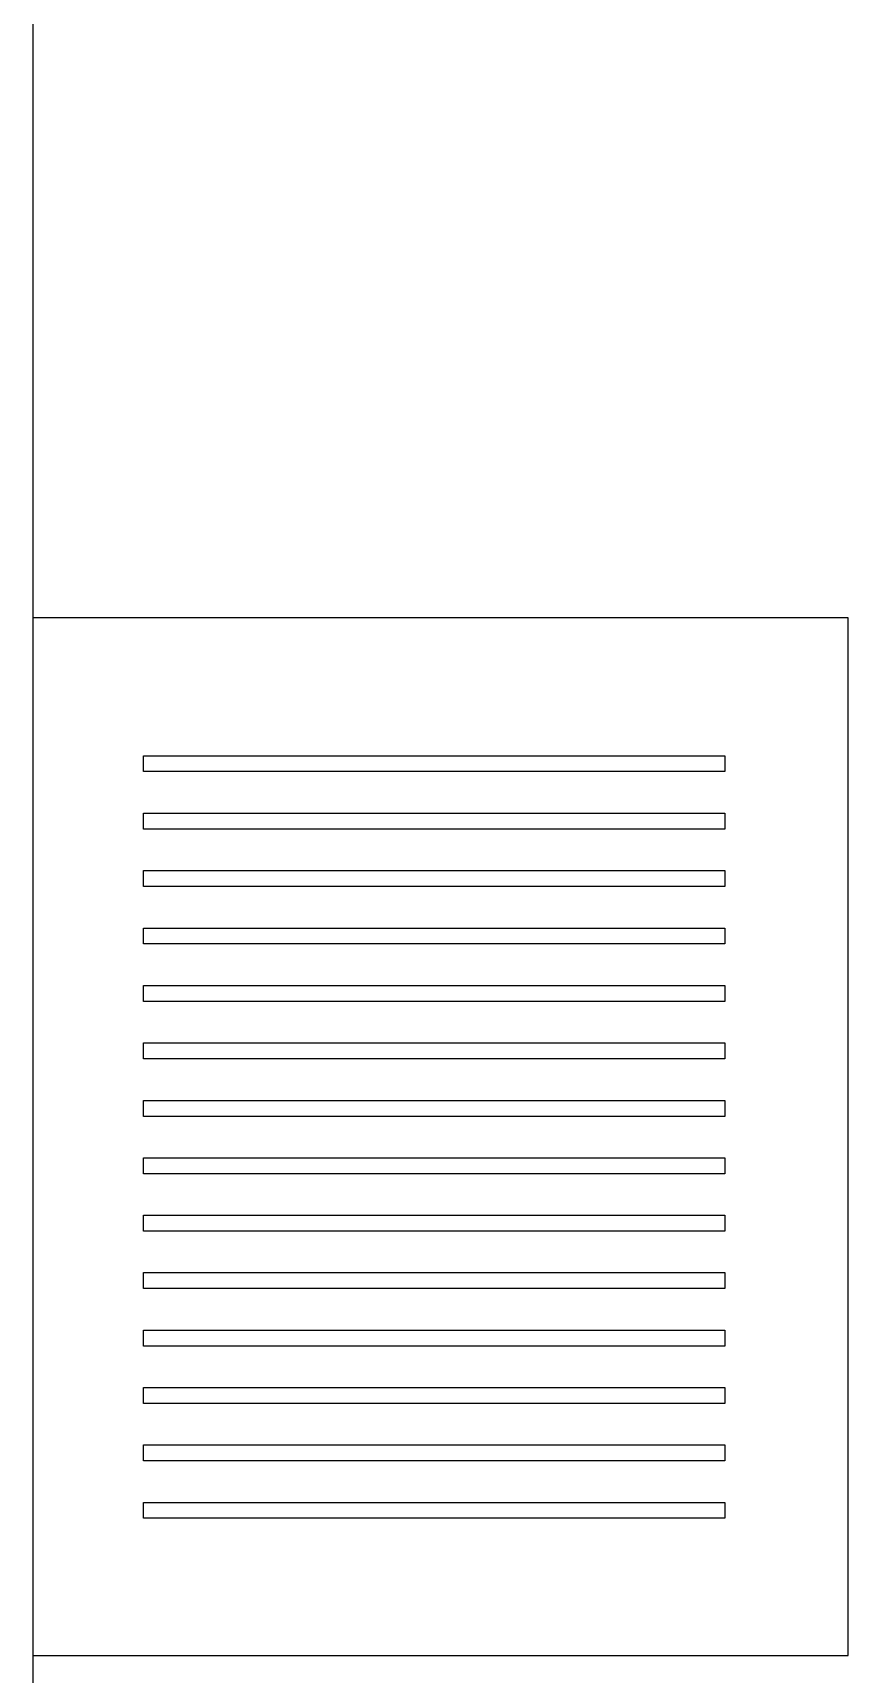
# Model space of a CAD drawing. Header units: centimetres. Extents: x 8510 to 16419, y -974 to 2536.
# Drawn here: x 10900.6 to 10955.6, y 245.9 to 356.6 of the extents above; entities that cross this region are included whole.
import ezdxf

# ---------------------------------------------------------------- set-up
doc = ezdxf.new("R2010")
doc.units = ezdxf.units.CM
for name, color, linetype in [('5', 5, 'Continuous'), ('P5', 5, 'Continuous'), ('轴线', 1, 'Continuous')]:
    doc.layers.add(name, color=color, linetype=linetype)

# ---------------------------------------------------------------- blocks, each defined once
blk = doc.blocks.new('42')
at = {"layer": '5'}
for p, q in [((-87017.2, -72432.8), (-87017.2, -71732.8)), ((-87017.2, -71732.8), (-86467.2, -71732.8)), ((-86467.2, -71732.8), (-86467.2, -72432.8)), ((-86541.9, -71825.9), (-86934, -71825.9)), ((-86934, -71825.9), (-86934, -71836.6)), ((-86541.9, -71836.6), (-86541.9, -71825.9)), ((-86934, -71836.6), (-86541.9, -71836.6)), ((-86541.9, -71864.6), (-86934, -71864.6)), ((-86934, -71864.6), (-86934, -71875.4)), ((-86541.9, -71875.4), (-86541.9, -71864.6)), ((-86934, -71875.4), (-86541.9, -71875.4)), ((-86541.9, -71903.3), (-86934, -71903.3)), ((-86934, -71903.3), (-86934, -71914.1)), ((-86541.9, -71914.1), (-86541.9, -71903.3)), ((-86934, -71914.1), (-86541.9, -71914.1)), ((-86541.9, -71942.1), (-86934, -71942.1)), ((-86934, -71942.1), (-86934, -71952.8)), ((-86541.9, -71952.8), (-86541.9, -71942.1)), ((-86934, -71952.8), (-86541.9, -71952.8)), ((-86541.9, -71980.8), (-86934, -71980.8)), ((-86934, -71980.8), (-86934, -71991.6)), ((-86541.9, -71991.6), (-86541.9, -71980.8)), ((-86934, -71991.6), (-86541.9, -71991.6)), ((-86541.9, -72019.6), (-86934, -72019.6)), ((-86934, -72019.6), (-86934, -72030.3)), ((-86541.9, -72030.3), (-86541.9, -72019.6)), ((-86934, -72030.3), (-86541.9, -72030.3)), ((-86541.9, -72058.3), (-86934, -72058.3)), ((-86934, -72058.3), (-86934, -72069.1)), ((-86541.9, -72069.1), (-86541.9, -72058.3)), ((-86934, -72069.1), (-86541.9, -72069.1)), ((-86541.9, -72097), (-86934, -72097)), ((-86934, -72097), (-86934, -72107.8)), ((-86541.9, -72107.8), (-86541.9, -72097)), ((-86934, -72107.8), (-86541.9, -72107.8)), ((-86541.9, -72135.8), (-86934, -72135.8)), ((-86934, -72135.8), (-86934, -72146.5)), ((-86541.9, -72146.5), (-86541.9, -72135.8)), ((-86934, -72146.5), (-86541.9, -72146.5)), ((-86541.9, -72174.5), (-86934, -72174.5)), ((-86934, -72174.5), (-86934, -72185.3)), ((-86541.9, -72185.3), (-86541.9, -72174.5)), ((-86934, -72185.3), (-86541.9, -72185.3)), ((-86541.9, -72213.3), (-86934, -72213.3)), ((-86934, -72213.3), (-86934, -72224)), ((-86541.9, -72224), (-86541.9, -72213.3)), ((-86934, -72224), (-86541.9, -72224)), ((-86541.9, -72252), (-86934, -72252)), ((-86934, -72252), (-86934, -72262.8)), ((-86541.9, -72262.8), (-86541.9, -72252)), ((-86934, -72262.8), (-86541.9, -72262.8)), ((-86541.9, -72290.7), (-86934, -72290.7)), ((-86934, -72290.7), (-86934, -72301.5)), ((-86541.9, -72301.5), (-86541.9, -72290.7)), ((-86934, -72301.5), (-86541.9, -72301.5)), ((-86541.9, -72329.5), (-86934, -72329.5)), ((-86934, -72329.5), (-86934, -72340.2)), ((-86541.9, -72340.2), (-86541.9, -72329.5)), ((-86934, -72340.2), (-86541.9, -72340.2)), ((-86467.2, -72432.8), (-87017.2, -72432.8))]:
    blk.add_line(p, q, dxfattribs=at)
blk = doc.blocks.new('43')
at = {"layer": 'P5'}
blk.add_blockref('42', (0, 0), dxfattribs=at)

msp = doc.modelspace()

# ---------------------------------------------------------------- linework, layer by layer
at = {"layer": '轴线', "color": 7}
msp.add_line((10900.58, 709.63), (10900.58, -187.87), dxfattribs=at)

# ---------------------------------------------------------------- block references
at = {"layer": 'P5', "color": 7, "xscale": -0.1, "yscale": 0.1, "zscale": 0.1}
msp.add_blockref('43', (2253.85, 7490.41), dxfattribs=at)

doc.saveas('drawing.dxf')
